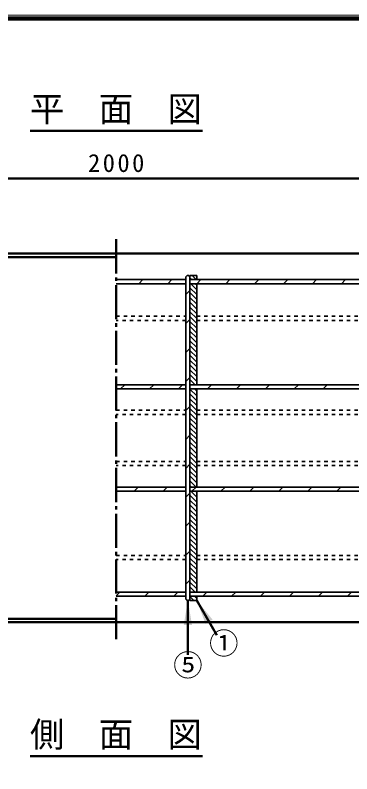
# Model space of a CAD drawing. Units: millimetres, scale not verified. Extents: x 100 to 4105, y 100 to 2870.
# Drawn here: x 2785 to 3279, y 1759 to 2870 of the extents above; entities that cross this region are included whole.
import ezdxf
from ezdxf.enums import TextEntityAlignment as Align

# ---------------------------------------------------------------- set-up
doc = ezdxf.new("R2010")
doc.units = ezdxf.units.MM
doc.header["$LTSCALE"] = 5
doc.linetypes.add('USER1', pattern=[2.2, 1, -1.2])
doc.linetypes.add('USER2', pattern=[13.4, 10, -1.2, 1, -1.2])
doc.layers.add('V-nasSTD', color=7, linetype='Continuous', lineweight=35)
doc.styles.add('ＭＳ ゴシック', font='')
doc.styles.get('ＭＳ ゴシック').set_extended_font_data('MS Gothic')

msp = doc.modelspace()

# ---------------------------------------------------------------- hatches: boundary and pattern name
at = {"layer": 'V-nasSTD'}
for points in [[(3044.262, 1976.66), (3038.262, 2012.66), (3032.262, 1976.66)], [(3074.459, 1984.483), (3051.262, 2012.66), (3064.066, 1978.483)]]:
    msp.add_hatch(color=256, dxfattribs=at).paths.add_polyline_path(points)

# ---------------------------------------------------------------- linework, layer by layer
at = {"layer": 'V-nasSTD', "lineweight": 100}
msp.add_line((4100, 2865), (105, 2865), dxfattribs=at)
at = {"layer": 'V-nasSTD', "lineweight": 50}
for p, q in [((2806.859, 2700.66), (3059.666, 2700.66)), ((1933.262, 2630.66), (3933.262, 2630.66)), ((3933.262, 2520.66), (1933.262, 2520.66)), ((1941.262, 2515.66), (2933.262, 2515.66)), ((3038.262, 1932.71), (3038.262, 2012.66)), ((3080.552, 1961.928), (3051.262, 2012.66)), ((1933.262, 1980.66), (3933.262, 1980.66)), ((1941.262, 1985.66), (2933.262, 1985.66)), ((2806.859, 1784.397), (3059.666, 1784.397))]:
    msp.add_line(p, q, dxfattribs=at)
at = {"layer": 'V-nasSTD', "linetype": 'USER2', "lineweight": 50}
msp.add_line((2933.262, 1955.66), (2933.262, 2545.66), dxfattribs=at)
at = {"layer": 'V-nasSTD'}
for p, q in [((2933.262, 2482.66), (3035.262, 2482.66)), ((2966.411, 2476.66), (2972.411, 2482.66)), ((3008.837, 2476.66), (3014.837, 2482.66)), ((3035.262, 2485.66), (3035.262, 2015.66)), ((3051.262, 2488.66), (3041.262, 2488.66)), ((3041.262, 2488.66), (3051.262, 2488.66)), ((3051.262, 2488.66), (3041.262, 2488.66)), ((3041.262, 2488.66), (3041.262, 2485.66)), ((3041.262, 2485.66), (3041.262, 2015.66)), ((3041.262, 2484.892), (3043.494, 2482.66)), ((3041.262, 2482.66), (3350.262, 2482.66)), ((3044.566, 2488.66), (3050.566, 2482.66)), ((3051.262, 2488.66), (3051.262, 2482.66)), ((3051.262, 2482.66), (3051.262, 2488.66)), ((3057.264, 2482.66), (3051.264, 2476.66)), ((3093.69, 2476.66), (3099.69, 2482.66)), ((3136.117, 2476.66), (3142.117, 2482.66)), ((3178.543, 2476.66), (3184.543, 2482.66)), ((3220.969, 2476.66), (3226.969, 2482.66)), ((3263.396, 2476.66), (3269.396, 2482.66)), ((3035.262, 2476.66), (2933.262, 2476.66)), ((3041.262, 2476.66), (3350.262, 2476.66)), ((3041.262, 2470.75), (3051.262, 2460.75)), ((3042.423, 2476.66), (3051.262, 2467.821)), ((3049.494, 2476.66), (3051.262, 2474.892)), ((3051.262, 2476.66), (3051.262, 2328.66)), ((3051.262, 2428.836), (3051.262, 2476.66)), ((3041.262, 2466.658), (3035.262, 2460.658)), ((3041.262, 2463.679), (3051.262, 2453.679)), ((3041.262, 2456.607), (3051.262, 2446.607)), ((3041.262, 2449.536), (3051.262, 2439.536)), ((3041.262, 2442.465), (3051.262, 2432.465)), ((3041.262, 2435.394), (3051.262, 2425.394)), ((3041.262, 2424.232), (3035.262, 2418.232)), ((3041.262, 2428.323), (3051.262, 2418.323)), ((3051.262, 2422.836), (3051.262, 2428.836)), ((3041.262, 2421.252), (3051.262, 2411.252)), ((3041.262, 2414.181), (3051.262, 2404.181)), ((3051.262, 2328.66), (3051.262, 2422.836)), ((3041.262, 2407.11), (3051.262, 2397.11)), ((3041.262, 2400.039), (3051.262, 2390.039)), ((3041.262, 2392.968), (3051.262, 2382.968)), ((3041.262, 2381.806), (3035.262, 2375.806)), ((3041.262, 2385.897), (3051.262, 2375.897)), ((3041.262, 2378.826), (3051.262, 2368.826)), ((3041.262, 2371.755), (3051.262, 2361.755)), ((3041.262, 2364.684), (3051.262, 2354.684)), ((3041.262, 2357.613), (3051.262, 2347.613)), ((3041.262, 2350.541), (3051.262, 2340.541)), ((3041.262, 2339.379), (3035.262, 2333.379)), ((3041.262, 2343.47), (3051.262, 2333.47)), ((3041.262, 2336.399), (3049.002, 2328.66)), ((2933.262, 2328.66), (3035.262, 2328.66)), ((2939.69, 2322.66), (2945.69, 2328.66)), ((2982.117, 2322.66), (2988.117, 2328.66)), ((3024.543, 2322.66), (3030.543, 2328.66)), ((3041.262, 2329.328), (3041.931, 2328.66)), ((3041.262, 2328.66), (3350.262, 2328.66)), ((3066.969, 2322.66), (3072.969, 2328.66)), ((3109.396, 2322.66), (3115.396, 2328.66)), ((3151.822, 2322.66), (3157.822, 2328.66)), ((3194.249, 2322.66), (3200.249, 2328.66)), ((3236.675, 2322.66), (3242.675, 2328.66)), ((3035.262, 2322.66), (2933.262, 2322.66)), ((3041.262, 2322.66), (3350.262, 2322.66)), ((3041.262, 2322.257), (3051.262, 2312.257)), ((3041.262, 2315.186), (3051.262, 2305.186)), ((3047.931, 2322.66), (3051.262, 2319.328)), ((3051.262, 2322.66), (3051.262, 2178.66)), ((3051.262, 2291.16), (3051.262, 2314.024)), ((3041.262, 2308.115), (3051.262, 2298.115)), ((3041.262, 2301.044), (3051.262, 2291.044)), ((3041.262, 2296.953), (3035.262, 2290.953)), ((3041.262, 2293.973), (3051.262, 2283.973)), ((3051.262, 2285.16), (3051.262, 2291.16)), ((3041.262, 2286.902), (3051.262, 2276.902)), ((3041.262, 2279.831), (3051.262, 2269.831)), ((3051.262, 2216.16), (3051.262, 2285.16)), ((3041.262, 2272.76), (3051.262, 2262.76)), ((3041.262, 2265.689), (3051.262, 2255.689)), ((3041.262, 2258.618), (3051.262, 2248.618)), ((3041.262, 2254.526), (3035.262, 2248.526)), ((3041.262, 2251.547), (3051.262, 2241.547)), ((3041.262, 2244.475), (3051.262, 2234.475)), ((3041.262, 2237.404), (3051.262, 2227.404)), ((3041.262, 2230.333), (3051.262, 2220.333)), ((3041.262, 2223.262), (3051.262, 2213.262)), ((3041.262, 2212.1), (3035.262, 2206.1)), ((3041.262, 2216.191), (3051.262, 2206.191)), ((3051.262, 2210.16), (3051.262, 2216.16)), ((3041.262, 2209.12), (3051.262, 2199.12)), ((3041.262, 2202.049), (3051.262, 2192.049)), ((3051.262, 2178.66), (3051.262, 2210.16)), ((3041.262, 2194.978), (3051.262, 2184.978)), ((2933.262, 2178.66), (3035.262, 2178.66)), ((2959.396, 2172.66), (2965.396, 2178.66)), ((3001.822, 2172.66), (3007.822, 2178.66)), ((3041.262, 2187.907), (3050.51, 2178.66)), ((3041.262, 2180.836), (3043.439, 2178.66)), ((3041.262, 2178.66), (3350.262, 2178.66)), ((3050.249, 2178.66), (3044.249, 2172.66)), ((3086.675, 2172.66), (3092.675, 2178.66)), ((3129.102, 2172.66), (3135.102, 2178.66)), ((3171.528, 2172.66), (3177.528, 2178.66)), ((3213.954, 2172.66), (3219.954, 2178.66)), ((3256.381, 2172.66), (3262.381, 2178.66)), ((3035.262, 2172.66), (2933.262, 2172.66)), ((3041.262, 2169.674), (3035.262, 2163.674)), ((3041.262, 2172.66), (3350.262, 2172.66)), ((3042.367, 2172.66), (3051.262, 2163.765)), ((3049.439, 2172.66), (3051.262, 2170.836)), ((3051.262, 2172.66), (3051.262, 2024.66)), ((3051.262, 2078.483), (3051.262, 2172.66)), ((3041.262, 2166.694), (3051.262, 2156.694)), ((3041.262, 2159.623), (3051.262, 2149.623)), ((3041.262, 2152.552), (3051.262, 2142.552)), ((3041.262, 2145.481), (3051.262, 2135.481)), ((3041.262, 2138.409), (3051.262, 2128.409)), ((3041.262, 2127.247), (3035.262, 2121.247)), ((3041.262, 2131.338), (3051.262, 2121.338)), ((3041.262, 2124.267), (3051.262, 2114.267)), ((3041.262, 2117.196), (3051.262, 2107.196)), ((3041.262, 2110.125), (3051.262, 2100.125)), ((3041.262, 2103.054), (3051.262, 2093.054)), ((3041.262, 2095.983), (3051.262, 2085.983)), ((3041.262, 2084.821), (3035.262, 2078.821)), ((3041.262, 2088.912), (3051.262, 2078.912)), ((3041.262, 2081.841), (3051.262, 2071.841)), ((3051.262, 2072.483), (3051.262, 2078.483)), ((3041.262, 2074.77), (3051.262, 2064.77)), ((3041.262, 2067.699), (3051.262, 2057.699)), ((3051.262, 2024.66), (3051.262, 2072.483)), ((3041.262, 2060.628), (3051.262, 2050.628)), ((3041.262, 2053.557), (3051.262, 2043.557)), ((3041.262, 2046.486), (3051.262, 2036.486)), ((3041.262, 2042.394), (3035.262, 2036.394)), ((3041.262, 2039.414), (3051.262, 2029.414)), ((2933.262, 2019.247), (2938.675, 2024.66)), ((2933.262, 2024.66), (3035.262, 2024.66)), ((2975.102, 2018.66), (2981.102, 2024.66)), ((3017.528, 2018.66), (3023.528, 2024.66)), ((3041.262, 2032.343), (3048.946, 2024.66)), ((3041.262, 2025.272), (3041.875, 2024.66)), ((3041.262, 2024.66), (3350.262, 2024.66)), ((3059.954, 2018.66), (3065.954, 2024.66)), ((3102.381, 2018.66), (3108.381, 2024.66)), ((3144.807, 2018.66), (3150.807, 2024.66)), ((3187.234, 2018.66), (3193.234, 2024.66)), ((3229.66, 2018.66), (3235.66, 2024.66)), ((3272.086, 2018.66), (3278.086, 2024.66)), ((3035.262, 2018.66), (2933.262, 2018.66)), ((3041.262, 2018.66), (3350.262, 2018.66)), ((3041.262, 2018.201), (3046.804, 2012.66)), ((3041.262, 2015.66), (3041.262, 2012.66)), ((3041.262, 2012.66), (3051.262, 2012.66)), ((3041.262, 2012.66), (3051.262, 2012.66)), ((3041.262, 2012.66), (3051.262, 2012.66)), ((3047.875, 2018.66), (3051.262, 2015.272)), ((3051.262, 2018.66), (3051.262, 2012.66)), ((3051.262, 2012.66), (3051.262, 2018.66))]:
    msp.add_line(p, q, dxfattribs=at)
at = {"layer": 'V-nasSTD', "linetype": 'USER1'}
for p, q in [((2933.262, 2428.836), (3035.262, 2428.836)), ((3051.262, 2428.836), (3350.262, 2428.836)), ((3035.262, 2422.836), (2933.262, 2422.836)), ((3051.262, 2422.836), (3350.262, 2422.836)), ((2933.262, 2291.16), (3035.262, 2291.16)), ((3051.262, 2291.16), (3350.262, 2291.16)), ((3035.262, 2285.16), (2933.262, 2285.16)), ((3051.262, 2285.16), (3350.262, 2285.16)), ((2933.262, 2216.16), (3035.262, 2216.16)), ((3051.262, 2216.16), (3350.262, 2216.16)), ((3035.262, 2210.16), (2933.262, 2210.16)), ((3051.262, 2210.16), (3350.262, 2210.16)), ((2933.262, 2078.483), (3035.262, 2078.483)), ((3051.262, 2078.483), (3350.262, 2078.483)), ((3035.262, 2072.483), (2933.262, 2072.483)), ((3051.262, 2072.483), (3350.262, 2072.483))]:
    msp.add_line(p, q, dxfattribs=at)
at = {"layer": 'V-nasSTD', "lineweight": 13}
msp.add_lwpolyline([(100, 100), (100, 2870), (4105, 2870), (4105, 100)], close=True, dxfattribs=at)
at = {"layer": 'V-nasSTD'}
for centre, start, end in [((3038.262, 2485.66), 0, 180), ((3038.262, 2015.66), 180, 0)]:
    msp.add_arc(centre, 3, start, end, dxfattribs=at)

# ---------------------------------------------------------------- texts
at = {"layer": 'V-nasSTD', "style": 'ＭＳ ゴシック'}
for s, height, p in [('平\u3000面\u3000図', 36.95, (2806.859, 2751.06)), ('①', 31.67, (3069.316, 1965.579)), ('⑤', 31.67, (3016.699, 1933.56)), ('側\u3000面\u3000図', 36.95, (2806.859, 1834.797))]:
    msp.add_text(s, height=height, dxfattribs=at).set_placement(p, align=Align.TOP_LEFT)
at = {"layer": 'V-nasSTD', "insert": (2891.862, 2666.66), "char_height": 26.39, "attachment_point": 1, "style": 'ＭＳ ゴシック'}
msp.add_mtext('\\T1.2;2000', dxfattribs=at)

doc.saveas('drawing.dxf')
